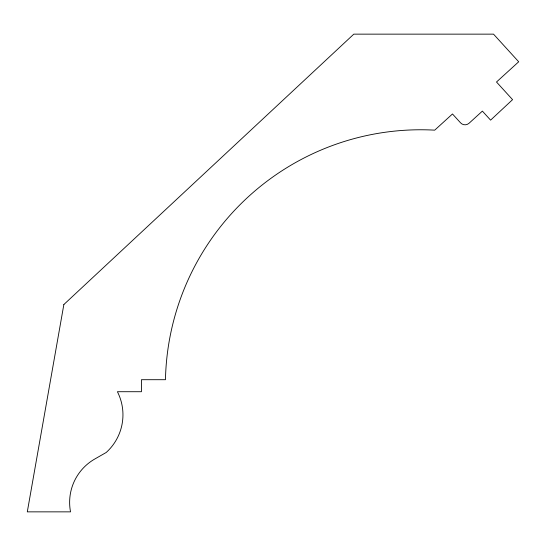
<?xml version="1.0" encoding="UTF-8"?>
<svg xmlns="http://www.w3.org/2000/svg" width="546" height="546" viewBox="0 0 546 546"><rect width="100%" height="100%" fill="white"/><g stroke="black" fill="none" stroke-linecap="round" stroke-linejoin="round"><path stroke-width="0.82" d="M63.855 304.531L27.3 511.855L70.536 511.855A49.952 49.952 0 0 1 94.915 458.94L106.197 452.484A50.778 50.778 0 0 0 117.404 391.714L141.434 391.714L141.434 379.702L165.458 379.702A255.33 255.33 0 0 1 434.718 130.153L452.484 113.971L460.571 122.85A6.006 6.006 0 0 0 469.062 123.246L482.384 111.111L490.601 120.134L512.571 99.652L496.498 82.009L518.7 61.78L493.529 34.145L353.808 34.145L63.855 304.531"/></g></svg>
